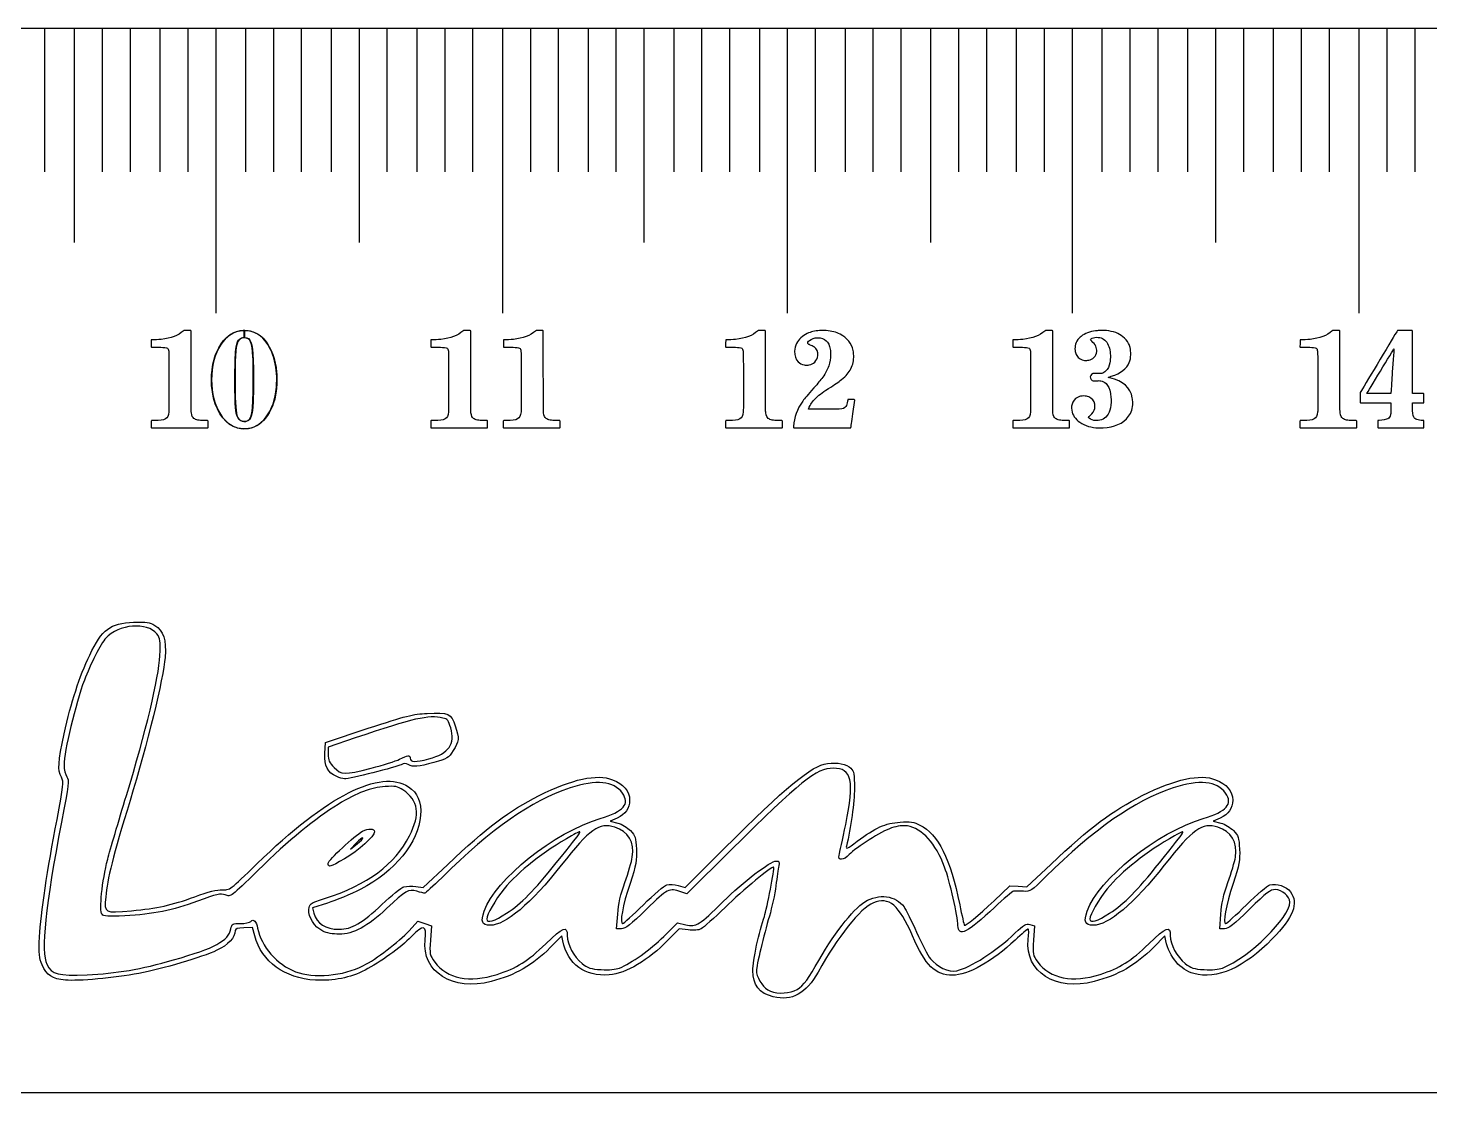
# Model space of a CAD drawing. Extents: x 0.09 to 7.29, y 6.89 to 11.9.
# Drawn here: x 3.78 to 5.712, y 8.774 to 10.241 of the extents above; entities that cross this region are included whole.
import ezdxf

# ---------------------------------------------------------------- set-up
doc = ezdxf.new("R2010")
doc.units = 0
doc.layers.add('Laag_1', color=7, linetype='CONTINUOUS')

msp = doc.modelspace()

# ---------------------------------------------------------------- linework, layer by layer
at = {"layer": 'Laag_1', "color": 1}
msp.add_lwpolyline([(0.104235, 8.773774), (0.104235, 10.240925), (7.257572, 10.240925), (7.257572, 8.773774)], close=True, dxfattribs=at)
at = {"layer": 'Laag_1', "color": 7}
for points in [[(3.802702, 10.240551), (3.802702, 10.042942)], [(3.843764, 10.240551), (3.843764, 9.945422)], [(3.882259, 10.240551), (3.882259, 10.042942)], [(3.920754, 10.240551), (3.920754, 10.042942)], [(3.961816, 10.240551), (3.961816, 10.042942)], [(4.000311, 10.240551), (4.000311, 10.042942)], [(4.038806, 10.240551), (4.038806, 9.8479)], [(4.079867, 10.240551), (4.079867, 10.042942)], [(4.118363, 10.240551), (4.118363, 10.042942)], [(4.156858, 10.240551), (4.156858, 10.042942)], [(4.197919, 10.240551), (4.197919, 10.042942)], [(4.236415, 10.240551), (4.236415, 9.945422)], [(4.274909, 10.240551), (4.274909, 10.042942)], [(4.315971, 10.240551), (4.315971, 10.042942)], [(4.354466, 10.240551), (4.354466, 10.042942)], [(4.392961, 10.240551), (4.392961, 10.042942)], [(4.434022, 10.240551), (4.434022, 9.8479)], [(4.472518, 10.240551), (4.472518, 10.042942)], [(4.511013, 10.240551), (4.511013, 10.042942)], [(4.552075, 10.240551), (4.552075, 10.042942)], [(4.59057, 10.240551), (4.59057, 10.042942)], [(4.629065, 10.240551), (4.629065, 9.945422)], [(4.670126, 10.240551), (4.670126, 10.042942)], [(4.708622, 10.240551), (4.708622, 10.042942)], [(4.747116, 10.240551), (4.747116, 10.042942)], [(4.788178, 10.240551), (4.788178, 10.042942)], [(4.826673, 10.240551), (4.826673, 9.8479)], [(4.865168, 10.240551), (4.865168, 10.042942)], [(4.90623, 10.240551), (4.90623, 10.042942)], [(4.944725, 10.240551), (4.944725, 10.042942)], [(4.98322, 10.240551), (4.98322, 10.042942)], [(5.024281, 10.240551), (5.024281, 9.945422)], [(5.062776, 10.240551), (5.062776, 10.042942)], [(5.101272, 10.240551), (5.101272, 10.042942)], [(5.142333, 10.240551), (5.142333, 10.042942)], [(5.180828, 10.240551), (5.180828, 10.042942)], [(5.219323, 10.240551), (5.219323, 9.8479)], [(5.260385, 10.240551), (5.260385, 10.042942)], [(5.29888, 10.240551), (5.29888, 10.042942)], [(5.337375, 10.240551), (5.337375, 10.042942)], [(5.378436, 10.240551), (5.378436, 10.042942)], [(5.416932, 10.240551), (5.416932, 9.945422)], [(5.455427, 10.240551), (5.455427, 10.042942)], [(5.496488, 10.240551), (5.496488, 10.042942)], [(5.534983, 10.240551), (5.534983, 10.042942)], [(5.573479, 10.240551), (5.573479, 10.042942)], [(5.61454, 10.240551), (5.61454, 9.8479)], [(5.653035, 10.240551), (5.653035, 10.042942)], [(5.69153, 10.240551), (5.69153, 10.042942)]]:
    msp.add_lwpolyline(points, dxfattribs=at)
at = {"layer": 'Laag_1', "color": 3}
for points in [[(4.005023, 9.767935), (4.004989, 9.823606), (4.004681, 9.823925), (4.004374, 9.824244), (3.9997, 9.824233), (3.995015, 9.824233), (3.994103, 9.823424)], [(4.0726, 9.823988), (4.073941, 9.824221), (4.078133, 9.824221), (4.082324, 9.824221), (4.083581, 9.824026)], [(4.076977, 9.81437), (4.078004, 9.814415), (4.078004, 9.819321), (4.078004, 9.824227), (4.076725, 9.824171)], [(4.078993, 9.8242), (4.078343, 9.8242), (4.078343, 9.819296), (4.078343, 9.814392), (4.078882, 9.814392)], [(4.39044, 9.767935), (4.390405, 9.823606), (4.390098, 9.823925), (4.38979, 9.824244), (4.385116, 9.824233), (4.380431, 9.824233), (4.37952, 9.823424)], [(4.490407, 9.767935), (4.490373, 9.823606), (4.490065, 9.823925), (4.489758, 9.824244), (4.485084, 9.824233), (4.480399, 9.824233), (4.479487, 9.823424)], [(4.79672, 9.767935), (4.796686, 9.823606), (4.796378, 9.823925), (4.79607, 9.824244), (4.791397, 9.824233), (4.786712, 9.824233), (4.7858, 9.823424)], [(5.192551, 9.767935), (5.192517, 9.823606), (5.192209, 9.823925), (5.191901, 9.824244), (5.187228, 9.824233), (5.182543, 9.824233), (5.181631, 9.823424)], [(5.588384, 9.767935), (5.58835, 9.823606), (5.588042, 9.823925), (5.587734, 9.824244), (5.583061, 9.824233), (5.578376, 9.824233), (5.577464, 9.823424)], [(5.688411, 9.719373), (5.688411, 9.724377), (5.695963, 9.724377), (5.703516, 9.724377), (5.703833, 9.724683), (5.70415, 9.724989), (5.70415, 9.730944), (5.70415, 9.736911), (5.703889, 9.737149), (5.703629, 9.737398), (5.696043, 9.737421), (5.688468, 9.737455), (5.688434, 9.780525), (5.688411, 9.823607), (5.688105, 9.823924), (5.6878, 9.824241), (5.677722, 9.824241), (5.667634, 9.824241), (5.666603, 9.822509)], [(3.951199, 9.81125), (3.950048, 9.81125), (3.950025, 9.806519), (3.949991, 9.801778), (3.950333, 9.801447), (3.950675, 9.801116), (3.959053, 9.801071)], [(4.078058, 9.814129), (4.076456, 9.814129), (4.075653, 9.813923)], [(4.336615, 9.81125), (4.335464, 9.81125), (4.335441, 9.806519), (4.335407, 9.801778), (4.335749, 9.801447), (4.336091, 9.801116), (4.344469, 9.801071)], [(4.436583, 9.81125), (4.435432, 9.81125), (4.435409, 9.806519), (4.435375, 9.801778), (4.435717, 9.801447), (4.436059, 9.801116), (4.444437, 9.801071)], [(4.742895, 9.81125), (4.741744, 9.81125), (4.741721, 9.806519), (4.741687, 9.801778), (4.742029, 9.801447), (4.742371, 9.801116), (4.750749, 9.801071)], [(5.138726, 9.81125), (5.137575, 9.81125), (5.137552, 9.806519), (5.137518, 9.801778), (5.13786, 9.801447), (5.138202, 9.801116), (5.14658, 9.801071)], [(5.534559, 9.81125), (5.533408, 9.81125), (5.533385, 9.806519), (5.533351, 9.801778), (5.533693, 9.801447), (5.534035, 9.801116), (5.542413, 9.801071)], [(4.122832, 9.766336), (4.122981, 9.764701), (4.122981, 9.756528), (4.122981, 9.748355), (4.122835, 9.746678)], [(5.249913, 9.765025), (5.247996, 9.765025), (5.247241, 9.764653)], [(5.618074, 9.741519), (5.616511, 9.738904), (5.616511, 9.731941), (5.616511, 9.724989), (5.616828, 9.724683), (5.617145, 9.724377), (5.637957, 9.724377), (5.658779, 9.724377), (5.658711, 9.718354)], [(4.917009, 9.709541), (4.919623, 9.728381), (4.91929, 9.728725), (4.918958, 9.729069), (4.914509, 9.729069), (4.91006, 9.729069), (4.910014, 9.728816)], [(5.658745, 9.737772), (5.658745, 9.737398), (5.642158, 9.737398)], [(4.87613, 9.715653), (4.855685, 9.715653), (4.855765, 9.715974)], [(5.241829, 9.704566), (5.241693, 9.705006), (5.242257, 9.705536)], [(3.954197, 9.700113), (3.950435, 9.700113), (3.950127, 9.699794), (3.94982, 9.699475), (3.94982, 9.69504), (3.94982, 9.690606), (3.950127, 9.690287), (3.950435, 9.689968), (3.989031, 9.689968), (4.027627, 9.689968), (4.027935, 9.690287), (4.028242, 9.690606), (4.028242, 9.695052), (4.028242, 9.699497), (4.027935, 9.699794), (4.027616, 9.70009), (4.02317, 9.700147)], [(4.076285, 9.688987), (4.077794, 9.688927), (4.075782, 9.688927)], [(4.080022, 9.68889), (4.077798, 9.688925), (4.0796, 9.688988)], [(4.339613, 9.700113), (4.335851, 9.700113), (4.335544, 9.699794), (4.335236, 9.699475), (4.335236, 9.69504), (4.335236, 9.690606), (4.335544, 9.690287), (4.335851, 9.689968), (4.374447, 9.689968), (4.413043, 9.689968), (4.413351, 9.690287), (4.413659, 9.690606), (4.413659, 9.695052), (4.413659, 9.699497), (4.413351, 9.699794), (4.413032, 9.70009), (4.408586, 9.700147)], [(4.439581, 9.700113), (4.435819, 9.700113), (4.435511, 9.699794), (4.435204, 9.699475), (4.435204, 9.69504), (4.435204, 9.690606), (4.435511, 9.690287), (4.435819, 9.689968), (4.474415, 9.689968), (4.513011, 9.689968), (4.513319, 9.690287), (4.513626, 9.690606), (4.513626, 9.695052), (4.513626, 9.699497), (4.513319, 9.699794), (4.513, 9.70009), (4.508554, 9.700147)], [(4.745893, 9.700113), (4.742132, 9.700113), (4.741824, 9.699794), (4.741516, 9.699475), (4.741516, 9.69504), (4.741516, 9.690606), (4.741824, 9.690287), (4.742132, 9.689968), (4.780728, 9.689968), (4.819324, 9.689968), (4.819631, 9.690287), (4.819939, 9.690606), (4.819939, 9.695052), (4.819939, 9.699497), (4.819631, 9.699794), (4.819312, 9.70009), (4.814867, 9.700147)], [(4.835343, 9.692112), (4.835263, 9.690644), (4.835584, 9.6903), (4.835917, 9.689967), (4.875098, 9.689967), (4.914268, 9.689967), (4.914337, 9.690346)], [(5.141724, 9.700113), (5.137963, 9.700113), (5.137655, 9.699794), (5.137347, 9.699475), (5.137347, 9.69504), (5.137347, 9.690606), (5.137655, 9.690287), (5.137963, 9.689968), (5.176559, 9.689968), (5.215154, 9.689968), (5.215462, 9.690287), (5.21577, 9.690606), (5.21577, 9.695052), (5.21577, 9.699497), (5.215462, 9.699794), (5.215143, 9.70009), (5.210698, 9.700147)], [(5.537557, 9.700113), (5.533796, 9.700113), (5.533488, 9.699794), (5.53318, 9.699475), (5.53318, 9.69504), (5.53318, 9.690606), (5.533488, 9.690287), (5.533796, 9.689968), (5.572392, 9.689968), (5.610987, 9.689968), (5.611295, 9.690287), (5.611603, 9.690606), (5.611603, 9.695052), (5.611603, 9.699497), (5.611295, 9.699794), (5.610976, 9.70009), (5.60653, 9.700147)], [(5.641116, 9.700079), (5.640742, 9.700023), (5.640742, 9.695312), (5.640742, 9.690591), (5.641048, 9.690274), (5.641354, 9.689957), (5.672446, 9.689957), (5.703538, 9.689957), (5.703844, 9.690274), (5.70415, 9.690591), (5.70415, 9.695312), (5.70415, 9.700023), (5.703788, 9.700079)], [(4.189329, 9.241295), (4.190063, 9.256651), (4.249086, 9.276148)], [(4.231256, 9.262867), (4.193752, 9.250127), (4.193752, 9.240322)], [(4.591989, 9.152513), (4.58264, 9.148327), (4.59293, 9.145571)], [(5.42322, 9.152513), (5.413871, 9.148327), (5.424161, 9.145571)], [(4.232407, 9.118023), (4.224493, 9.109807), (4.233601, 9.116828)], [(4.676431, 9.059533), (4.685998, 9.05698), (4.73929, 9.110197)], [(4.749006, 9.108318), (4.688214, 9.04798), (4.679972, 9.050961)], [(4.314819, 9.058113), (4.324922, 9.056758), (4.358322, 9.088282)], [(5.111703, 9.038686), (5.133252, 9.059308), (5.145098, 9.05847), (5.156944, 9.057631), (5.189949, 9.088706)], [(4.192854, 9.035391), (4.172087, 9.028916), (4.174209, 9.021516)], [(4.305391, 8.997259), (4.317429, 9.010226), (4.326894, 9.007102), (4.336359, 9.003979), (4.334884, 8.984078)], [(4.598126, 8.999838), (4.591422, 8.999838), (4.592876, 9.020126)], [(4.656592, 8.989437), (4.675534, 9.008097), (4.686653, 9.005553)], [(5.161194, 9.005836), (5.167608, 9.004226), (5.166124, 8.984202)], [(5.429357, 8.999838), (5.422653, 8.999838), (5.424107, 9.020127)], [(4.092663, 8.990231), (4.089649, 9.001528), (4.077775, 9.001298)], [(4.517253, 8.983332), (4.515775, 8.990188), (4.499974, 8.974151)], [(4.689847, 8.998466), (4.677563, 9.000096), (4.662195, 8.984267)], [(5.348484, 8.983332), (5.347006, 8.990188), (5.331204, 8.974151)]]:
    msp.add_lwpolyline(points, dxfattribs=at)
for points in [[(4.871131, 9.824161)], [(5.25696, 9.82421)], [(5.662856, 9.798743)], [(4.073016, 9.689035)], [(4.080193, 9.699057)], [(4.253253, 9.221292)], [(4.205583, 9.209601)], [(4.241515, 9.125044)], [(4.193839, 9.090216)], [(4.439647, 9.021295)], [(5.270878, 9.021295)], [(4.836314, 8.914676)], [(4.807333, 8.906211)]]:
    msp.add_lwpolyline(points, close=True, dxfattribs=at)
for points in [[(3.994103, 9.823424), (3.987219, 9.817325), (3.977165, 9.813552), (3.963783, 9.812048)], [(4.076725, 9.824171), (4.051426, 9.82308), (4.03324, 9.794673), (4.033239, 9.756247)], [(4.039992, 9.794043), (4.047407, 9.811453), (4.058341, 9.821494), (4.0726, 9.823988)], [(4.106225, 9.810955), (4.099624, 9.819067), (4.089085, 9.824193), (4.078993, 9.8242)], [(4.083581, 9.824026), (4.092988, 9.822571), (4.100753, 9.818159), (4.10655, 9.810976)], [(4.37952, 9.823424), (4.372635, 9.817325), (4.362581, 9.813552), (4.349199, 9.812048)], [(4.479487, 9.823424), (4.472603, 9.817325), (4.462549, 9.813552), (4.449167, 9.812048)], [(4.7858, 9.823424), (4.778915, 9.817325), (4.768862, 9.813552), (4.75548, 9.812048)], [(4.854263, 9.820056), (4.847601, 9.816914), (4.842326, 9.812053), (4.839483, 9.806434)], [(4.871131, 9.824161), (4.864216, 9.823599), (4.859171, 9.822373), (4.854263, 9.820056)], [(4.880304, 9.824127), (4.878859, 9.82423), (4.872277, 9.824264), (4.871131, 9.824161)], [(4.899568, 9.819093), (4.894018, 9.821948), (4.887746, 9.823588), (4.880304, 9.824127)], [(4.917444, 9.796596), (4.915449, 9.806273), (4.909177, 9.814162), (4.899568, 9.819093)], [(5.181631, 9.823424), (5.174746, 9.817325), (5.164693, 9.813552), (5.15131, 9.812048)], [(5.251717, 9.823759), (5.243497, 9.822733), (5.236822, 9.820207), (5.231647, 9.816148)], [(5.25696, 9.82421), (5.254468, 9.824041), (5.252878, 9.823905), (5.251717, 9.823759)], [(5.266488, 9.824007), (5.264796, 9.824165), (5.258324, 9.8243), (5.25696, 9.82421)], [(5.289365, 9.815641), (5.283434, 9.82041), (5.27606, 9.823105), (5.266488, 9.824007)], [(5.577464, 9.823424), (5.570579, 9.817325), (5.560526, 9.813552), (5.547144, 9.812048)], [(5.666603, 9.822509), (5.66469, 9.819327), (5.624052, 9.751483), (5.618074, 9.741519)], [(3.963783, 9.812048), (3.96001, 9.811626), (3.954049, 9.81125), (3.951199, 9.81125)], [(3.959053, 9.801071), (3.96612, 9.801037), (3.967636, 9.800991), (3.968741, 9.800832)], [(3.968741, 9.800832), (3.97044, 9.800581), (3.971637, 9.800262), (3.972343, 9.799851)], [(3.972343, 9.799851), (3.973278, 9.799327), (3.973745, 9.798233), (3.974179, 9.795611)], [(4.065718, 9.786769), (4.066379, 9.79943), (4.067196, 9.804913), (4.068978, 9.808625)], [(4.075653, 9.813923), (4.068516, 9.812096), (4.066336, 9.804828), (4.065756, 9.780923)], [(4.068978, 9.808625), (4.070656, 9.81212), (4.073584, 9.814223), (4.076977, 9.81437)], [(4.090159, 9.787589), (4.089131, 9.808267), (4.086461, 9.814122), (4.078058, 9.814129)], [(4.078882, 9.814392), (4.087051, 9.814392), (4.089533, 9.807835), (4.090581, 9.7835)], [(4.122516, 9.745986), (4.124691, 9.772014), (4.118801, 9.7955), (4.106225, 9.810955)], [(4.10655, 9.810976), (4.115639, 9.799711), (4.121158, 9.784581), (4.122832, 9.766336)], [(4.349199, 9.812048), (4.345426, 9.811626), (4.339465, 9.81125), (4.336615, 9.81125)], [(4.344469, 9.801071), (4.351536, 9.801037), (4.353052, 9.800991), (4.354158, 9.800832)], [(4.354158, 9.800832), (4.355856, 9.800581), (4.357053, 9.800262), (4.35776, 9.799851)], [(4.35776, 9.799851), (4.358694, 9.799327), (4.359162, 9.798233), (4.359595, 9.795611)], [(4.449167, 9.812048), (4.445394, 9.811626), (4.439433, 9.81125), (4.436583, 9.81125)], [(4.444437, 9.801071), (4.451504, 9.801037), (4.45302, 9.800991), (4.454125, 9.800832)], [(4.454125, 9.800832), (4.455824, 9.800581), (4.457021, 9.800262), (4.457727, 9.799851)], [(4.457727, 9.799851), (4.458662, 9.799327), (4.459129, 9.798233), (4.459563, 9.795611)], [(4.75548, 9.812048), (4.751707, 9.811626), (4.745745, 9.81125), (4.742895, 9.81125)], [(4.750749, 9.801071), (4.757816, 9.801037), (4.759332, 9.800991), (4.760438, 9.800832)], [(4.760438, 9.800832), (4.762136, 9.800581), (4.763333, 9.800262), (4.76404, 9.799851)], [(4.76404, 9.799851), (4.764975, 9.799327), (4.765442, 9.798233), (4.765875, 9.795611)], [(4.839483, 9.806434), (4.837808, 9.80312), (4.836971, 9.799692), (4.836822, 9.795632)], [(4.854951, 9.806377), (4.854435, 9.807374), (4.855307, 9.809083), (4.857061, 9.81047)], [(4.856063, 9.805299), (4.855593, 9.805585), (4.855135, 9.806044), (4.854951, 9.806377)], [(4.859733, 9.803602), (4.857875, 9.804427), (4.856224, 9.805196), (4.856063, 9.805299)], [(4.857061, 9.81047), (4.860031, 9.812844), (4.864101, 9.814151), (4.868459, 9.814151)], [(4.863861, 9.801584), (4.863448, 9.801859), (4.86159, 9.802765), (4.859733, 9.803602)], [(4.868791, 9.789761), (4.869284, 9.794646), (4.867358, 9.799267), (4.863861, 9.801584)], [(4.868459, 9.814151), (4.878205, 9.814139), (4.884134, 9.808796), (4.885854, 9.798476)], [(4.885854, 9.798476), (4.886266, 9.796022), (4.88637, 9.794543), (4.88637, 9.791332)], [(5.15131, 9.812048), (5.147538, 9.811626), (5.141576, 9.81125), (5.138726, 9.81125)], [(5.14658, 9.801071), (5.153647, 9.801037), (5.155163, 9.800991), (5.156269, 9.800832)], [(5.156269, 9.800832), (5.157967, 9.800581), (5.159164, 9.800262), (5.159871, 9.799851)], [(5.159871, 9.799851), (5.160806, 9.799327), (5.161273, 9.798233), (5.161706, 9.795611)], [(5.22345, 9.802967), (5.223236, 9.801884), (5.223202, 9.801253), (5.223191, 9.799133)], [(5.223191, 9.799133), (5.223191, 9.796946), (5.223224, 9.796427), (5.223439, 9.795356)], [(5.227182, 9.811649), (5.225265, 9.809067), (5.224081, 9.806327), (5.22345, 9.802967)], [(5.231647, 9.816148), (5.230305, 9.815099), (5.228073, 9.812856), (5.227182, 9.811649)], [(5.246248, 9.809563), (5.244862, 9.81077), (5.244557, 9.811153), (5.244647, 9.811593)], [(5.244647, 9.811593), (5.244794, 9.812404), (5.246564, 9.813611), (5.248503, 9.814242)], [(5.253149, 9.795209), (5.253645, 9.800328), (5.251345, 9.805121), (5.246248, 9.809563)], [(5.248503, 9.814242), (5.250905, 9.81502), (5.254479, 9.815111), (5.257411, 9.814468)], [(5.257411, 9.814468), (5.258809, 9.814175), (5.259677, 9.813859), (5.261075, 9.813171)], [(5.261075, 9.813171), (5.265597, 9.810939), (5.269058, 9.806102), (5.270716, 9.799708)], [(5.270716, 9.799708), (5.272227, 9.793901), (5.272452, 9.785749), (5.271268, 9.779796)], [(5.296987, 9.80618), (5.29516, 9.809879), (5.292657, 9.812991), (5.289365, 9.815641)], [(5.299062, 9.800701), (5.298532, 9.802753), (5.298036, 9.804049), (5.296987, 9.80618)], [(5.30011, 9.790767), (5.300189, 9.794928), (5.299941, 9.797352), (5.299062, 9.800701)], [(5.547144, 9.812048), (5.543371, 9.811626), (5.537409, 9.81125), (5.534559, 9.81125)], [(5.542413, 9.801071), (5.54948, 9.801037), (5.550996, 9.800991), (5.552102, 9.800832)], [(5.552102, 9.800832), (5.5538, 9.800581), (5.554997, 9.800262), (5.555704, 9.799851)], [(5.555704, 9.799851), (5.556639, 9.799327), (5.557106, 9.798233), (5.557539, 9.795611)], [(5.62557, 9.737466), (5.62557, 9.73759), (5.662765, 9.798992), (5.662833, 9.798992)], [(5.662856, 9.798743), (5.662742, 9.798007), (5.660885, 9.77286), (5.660217, 9.762817)], [(5.662833, 9.798992), (5.662867, 9.798992), (5.66289, 9.798879), (5.662856, 9.798743)], [(3.974179, 9.795611), (3.974361, 9.794528), (3.974384, 9.791382), (3.974418, 9.753858)], [(4.033355, 9.766212), (4.034433, 9.777206), (4.036485, 9.785811), (4.039992, 9.794043)], [(4.065596, 9.729682), (4.065241, 9.738585), (4.065328, 9.779277), (4.065718, 9.786769)], [(4.065756, 9.780923), (4.065617, 9.775182), (4.065613, 9.735878), (4.065756, 9.732008)], [(4.090585, 9.755188), (4.090585, 9.774018), (4.090491, 9.780923), (4.090159, 9.787589)], [(4.090581, 9.7835), (4.090836, 9.777624), (4.090902, 9.741023), (4.090672, 9.73316)], [(4.359595, 9.795611), (4.359777, 9.794528), (4.3598, 9.791382), (4.359834, 9.753858)], [(4.459563, 9.795611), (4.459745, 9.794528), (4.459768, 9.791382), (4.459802, 9.753858)], [(4.765875, 9.795611), (4.766058, 9.794528), (4.76608, 9.791382), (4.766115, 9.753858)], [(4.836822, 9.795632), (4.836605, 9.789452), (4.838244, 9.784705), (4.841833, 9.781127)], [(4.841833, 9.781127), (4.844058, 9.778903), (4.846558, 9.777561), (4.84978, 9.776861)], [(4.856878, 9.776804), (4.859893, 9.777412), (4.86245, 9.778753), (4.864514, 9.780795)], [(4.864514, 9.780795), (4.867117, 9.783374), (4.868413, 9.786092), (4.868791, 9.789761)], [(4.88637, 9.791332), (4.886358, 9.785565), (4.88559, 9.780875), (4.883744, 9.775336)], [(4.914291, 9.771495), (4.9171, 9.777125), (4.91835, 9.783042), (4.918167, 9.789956)], [(4.918167, 9.789956), (4.918098, 9.792697), (4.917926, 9.794302), (4.917444, 9.796596)], [(5.161706, 9.795611), (5.161888, 9.794528), (5.161911, 9.791382), (5.161945, 9.753858)], [(5.223439, 9.795356), (5.22389, 9.793157), (5.2246, 9.791353), (5.225649, 9.78973)], [(5.225649, 9.78973), (5.228095, 9.785986), (5.231827, 9.783697), (5.236473, 9.783122)], [(5.236473, 9.783122), (5.237882, 9.782942), (5.241017, 9.783043), (5.242189, 9.783291)], [(5.242189, 9.783291), (5.245019, 9.783911), (5.247241, 9.785118), (5.249327, 9.787159)], [(5.249327, 9.787159), (5.25157, 9.789357), (5.252833, 9.79203), (5.253149, 9.795209)], [(5.271268, 9.779796), (5.270321, 9.775026), (5.268461, 9.77117), (5.265822, 9.768509)], [(5.273241, 9.761101), (5.286479, 9.765408), (5.29445, 9.77152), (5.298058, 9.780134)], [(5.298058, 9.780134), (5.299468, 9.783494), (5.30002, 9.786381), (5.30011, 9.790767)], [(5.557539, 9.795611), (5.557721, 9.794528), (5.557744, 9.791382), (5.557778, 9.753858)], [(4.005263, 9.710885), (4.005069, 9.712184), (4.005058, 9.714874), (4.005023, 9.767935)], [(4.03324, 9.748147), (4.033087, 9.750495), (4.033174, 9.76436), (4.033355, 9.766212)], [(4.390679, 9.710885), (4.390485, 9.712184), (4.390474, 9.714874), (4.39044, 9.767935)], [(4.490647, 9.710885), (4.490453, 9.712184), (4.490442, 9.714874), (4.490407, 9.767935)], [(4.796959, 9.710885), (4.796766, 9.712184), (4.796754, 9.714874), (4.79672, 9.767935)], [(4.84978, 9.776861), (4.851362, 9.776517), (4.85533, 9.776483), (4.856878, 9.776804)], [(4.875534, 9.759914), (4.872277, 9.755499), (4.868998, 9.751532), (4.863436, 9.745282)], [(4.883744, 9.775336), (4.881863, 9.769695), (4.879604, 9.765441), (4.875534, 9.759914)], [(4.901414, 9.756634), (4.907915, 9.761817), (4.91155, 9.766025), (4.914291, 9.771495)], [(5.19279, 9.710885), (5.192596, 9.712184), (5.192585, 9.714874), (5.192551, 9.767935)], [(5.244862, 9.762398), (5.243463, 9.759827), (5.244456, 9.75676), (5.247094, 9.755497)], [(5.247241, 9.764653), (5.246372, 9.764224), (5.245313, 9.763221), (5.244862, 9.762398)], [(5.25422, 9.764867), (5.252901, 9.764957), (5.250961, 9.765025), (5.249913, 9.765025)], [(5.260016, 9.765115), (5.25855, 9.764743), (5.25705, 9.764675), (5.25422, 9.764867)], [(5.265822, 9.768509), (5.264041, 9.766705), (5.262327, 9.765713), (5.260016, 9.765115)], [(5.268889, 9.759556), (5.268416, 9.759556), (5.268754, 9.759748), (5.269678, 9.759996)], [(5.271336, 9.759004), (5.270096, 9.759308), (5.268991, 9.759556), (5.268889, 9.759556)], [(5.269678, 9.759996), (5.27022, 9.760143), (5.271821, 9.760639), (5.273241, 9.761101)], [(5.302219, 9.731593), (5.299738, 9.745485), (5.289579, 9.754505), (5.271336, 9.759004)], [(5.588623, 9.710885), (5.588429, 9.712184), (5.588418, 9.714874), (5.588384, 9.767935)], [(5.660217, 9.762817), (5.659674, 9.754551), (5.658745, 9.738915), (5.658745, 9.737772)], [(3.974418, 9.753858), (3.974441, 9.724301), (3.974418, 9.712925), (3.974327, 9.711968)], [(4.033239, 9.756247), (4.033239, 9.718298), (4.051351, 9.689995), (4.076285, 9.688987)], [(4.057972, 9.694912), (4.044416, 9.703993), (4.034785, 9.724725), (4.03324, 9.748147)], [(4.0796, 9.688988), (4.102498, 9.689779), (4.119731, 9.712669), (4.122516, 9.745986)], [(4.12222, 9.740768), (4.11838, 9.710498), (4.100701, 9.688764), (4.080022, 9.68889)], [(4.080187, 9.699058), (4.088978, 9.700653), (4.090595, 9.709383), (4.090585, 9.755188)], [(4.122835, 9.746678), (4.122612, 9.744134), (4.122448, 9.742567), (4.12222, 9.740768)], [(4.359834, 9.753858), (4.359857, 9.724301), (4.359834, 9.712925), (4.359743, 9.711968)], [(4.459802, 9.753858), (4.459825, 9.724301), (4.459802, 9.712925), (4.459711, 9.711968)], [(4.766115, 9.753858), (4.766137, 9.724301), (4.766115, 9.712925), (4.766023, 9.711968)], [(4.863436, 9.745282), (4.854103, 9.734802), (4.851098, 9.731224), (4.848014, 9.726878)], [(4.872231, 9.736648), (4.875648, 9.739389), (4.878205, 9.741166), (4.883285, 9.744319)], [(4.883285, 9.744319), (4.892757, 9.75019), (4.89677, 9.752919), (4.901414, 9.756634)], [(5.161945, 9.753858), (5.161968, 9.724301), (5.161945, 9.712925), (5.161854, 9.711968)], [(5.247094, 9.755497), (5.248526, 9.754809), (5.250296, 9.754674), (5.253746, 9.75499)], [(5.253746, 9.75499), (5.256069, 9.755204), (5.257163, 9.755204), (5.258629, 9.754979)], [(5.258629, 9.754979), (5.26165, 9.754528), (5.263996, 9.753344), (5.266161, 9.751167)], [(5.266161, 9.751167), (5.269103, 9.748191), (5.271099, 9.743635), (5.272125, 9.737524)], [(5.557778, 9.753858), (5.557801, 9.724301), (5.557778, 9.712925), (5.557687, 9.711968)], [(4.070837, 9.701693), (4.067424, 9.70571), (4.066316, 9.711623), (4.065596, 9.729682)], [(4.065756, 9.732008), (4.066481, 9.711667), (4.067666, 9.705294), (4.071431, 9.701483)], [(4.090672, 9.73316), (4.090026, 9.710868), (4.088529, 9.703646), (4.083874, 9.700363)], [(4.848014, 9.726878), (4.839815, 9.715354), (4.836054, 9.705023), (4.835343, 9.692112)], [(4.855765, 9.715974), (4.856018, 9.717017), (4.857703, 9.720365), (4.859056, 9.722533)], [(4.859056, 9.722533), (4.861923, 9.727108), (4.866693, 9.73221), (4.872231, 9.736648)], [(4.909704, 9.727005), (4.909223, 9.723977), (4.908386, 9.721225), (4.907457, 9.719551)], [(4.910014, 9.728816), (4.909979, 9.728667), (4.909842, 9.727853), (4.909704, 9.727005)], [(5.220135, 9.725358), (5.218613, 9.722336), (5.218094, 9.718333), (5.218703, 9.714285)], [(5.229595, 9.73333), (5.225705, 9.732213), (5.222018, 9.729101), (5.220135, 9.725358)], [(5.234917, 9.734006), (5.232493, 9.734006), (5.231478, 9.733871), (5.229595, 9.73333)], [(5.242189, 9.732755), (5.240024, 9.733645), (5.237927, 9.734006), (5.234917, 9.734006)], [(5.250499, 9.722832), (5.249597, 9.727387), (5.246632, 9.730928), (5.242189, 9.732755)], [(5.250432, 9.716935), (5.250759, 9.71848), (5.250792, 9.721321), (5.250499, 9.722832)], [(5.272881, 9.72971), (5.273151, 9.723745), (5.272587, 9.718412), (5.271268, 9.714274)], [(5.272125, 9.737524), (5.272531, 9.735077), (5.272723, 9.73307), (5.272881, 9.72971)], [(5.302783, 9.724264), (5.302794, 9.727782), (5.302715, 9.728763), (5.302219, 9.731593)], [(5.302523, 9.719303), (5.302749, 9.720712), (5.302783, 9.721389), (5.302783, 9.724264)], [(5.642158, 9.737398), (5.633031, 9.737398), (5.62557, 9.737432), (5.62557, 9.737466)], [(3.969585, 9.702415), (3.966405, 9.700774), (3.962028, 9.700113), (3.954197, 9.700113)], [(3.974327, 9.711968), (3.973825, 9.706884), (3.972309, 9.703829), (3.969585, 9.702415)], [(4.008819, 9.702985), (4.007041, 9.704296), (4.005856, 9.706941), (4.005263, 9.710885)], [(4.014291, 9.700854), (4.011874, 9.701344), (4.010107, 9.702028), (4.008819, 9.702985)], [(4.02317, 9.700147), (4.01844, 9.700204), (4.016821, 9.700341), (4.014291, 9.700854)], [(4.083874, 9.700363), (4.07999, 9.697624), (4.073756, 9.69826), (4.070837, 9.701693)], [(4.071431, 9.701483), (4.073478, 9.699411), (4.076908, 9.698461), (4.080193, 9.699057)], [(4.355001, 9.702415), (4.351821, 9.700774), (4.347444, 9.700113), (4.339613, 9.700113)], [(4.359743, 9.711968), (4.359241, 9.706884), (4.357725, 9.703829), (4.355001, 9.702415)], [(4.394235, 9.702985), (4.392457, 9.704296), (4.391272, 9.706941), (4.390679, 9.710885)], [(4.399707, 9.700854), (4.39729, 9.701344), (4.395523, 9.702028), (4.394235, 9.702985)], [(4.408586, 9.700147), (4.403856, 9.700204), (4.402237, 9.700341), (4.399707, 9.700854)], [(4.454969, 9.702415), (4.451789, 9.700774), (4.447412, 9.700113), (4.439581, 9.700113)], [(4.459711, 9.711968), (4.459209, 9.706884), (4.457693, 9.703829), (4.454969, 9.702415)], [(4.494203, 9.702985), (4.492425, 9.704296), (4.491239, 9.706941), (4.490647, 9.710885)], [(4.499674, 9.700854), (4.497258, 9.701344), (4.495491, 9.702028), (4.494203, 9.702985)], [(4.508554, 9.700147), (4.503824, 9.700204), (4.502205, 9.700341), (4.499674, 9.700854)], [(4.761282, 9.702415), (4.758101, 9.700774), (4.753724, 9.700113), (4.745893, 9.700113)], [(4.766023, 9.711968), (4.765522, 9.706884), (4.764006, 9.703829), (4.761282, 9.702415)], [(4.800516, 9.702985), (4.798738, 9.704296), (4.797552, 9.706941), (4.796959, 9.710885)], [(4.805987, 9.700854), (4.803571, 9.701344), (4.801804, 9.702028), (4.800516, 9.702985)], [(4.814867, 9.700147), (4.810136, 9.700204), (4.808518, 9.700341), (4.805987, 9.700854)], [(4.898306, 9.715767), (4.89732, 9.715698), (4.887906, 9.715653), (4.87613, 9.715653)], [(4.907457, 9.719551), (4.906104, 9.717132), (4.903627, 9.716111), (4.898306, 9.715767)], [(4.914337, 9.690346), (4.91436, 9.690541), (4.915564, 9.699187), (4.917009, 9.709541)], [(5.157112, 9.702415), (5.153932, 9.700774), (5.149555, 9.700113), (5.141724, 9.700113)], [(5.161854, 9.711968), (5.161353, 9.706884), (5.159837, 9.703829), (5.157112, 9.702415)], [(5.196347, 9.702985), (5.194568, 9.704296), (5.193383, 9.706941), (5.19279, 9.710885)], [(5.201818, 9.700854), (5.199401, 9.701344), (5.197635, 9.702028), (5.196347, 9.702985)], [(5.210698, 9.700147), (5.205967, 9.700204), (5.204348, 9.700341), (5.201818, 9.700854)], [(5.218703, 9.714285), (5.219661, 9.707825), (5.22345, 9.7023), (5.230035, 9.697733)], [(5.249293, 9.700304), (5.245809, 9.700913), (5.242325, 9.702897), (5.241829, 9.704566)], [(5.242257, 9.705536), (5.242573, 9.705817), (5.243441, 9.706573), (5.244196, 9.707216)], [(5.244196, 9.707216), (5.247568, 9.710068), (5.249654, 9.713327), (5.250432, 9.716935)], [(5.257321, 9.700484), (5.254818, 9.699966), (5.251627, 9.699898), (5.249293, 9.700304)], [(5.255889, 9.689998), (5.272249, 9.689468), (5.285362, 9.693708), (5.293999, 9.702333)], [(5.271268, 9.714274), (5.26881, 9.706596), (5.264007, 9.701837), (5.257321, 9.700484)], [(5.293999, 9.702333), (5.298769, 9.707092), (5.301463, 9.712447), (5.302523, 9.719303)], [(5.552945, 9.702415), (5.549765, 9.700774), (5.545388, 9.700113), (5.537557, 9.700113)], [(5.557687, 9.711968), (5.557186, 9.706884), (5.55567, 9.703829), (5.552945, 9.702415)], [(5.59218, 9.702985), (5.590401, 9.704296), (5.589216, 9.706941), (5.588623, 9.710885)], [(5.597651, 9.700854), (5.595234, 9.701344), (5.593468, 9.702028), (5.59218, 9.702985)], [(5.60653, 9.700147), (5.6018, 9.700204), (5.600181, 9.700341), (5.597651, 9.700854)], [(5.654579, 9.702706), (5.652246, 9.701494), (5.647581, 9.700521), (5.642554, 9.700204)], [(5.658077, 9.708333), (5.657421, 9.705299), (5.65639, 9.703657), (5.654579, 9.702706)], [(5.658711, 9.718354), (5.658655, 9.712058), (5.658553, 9.710496), (5.658077, 9.708333)], [(5.690053, 9.704948), (5.688785, 9.707575), (5.688411, 9.710802), (5.688411, 9.719373)], [(5.694424, 9.701574), (5.692012, 9.702378), (5.690868, 9.703249), (5.690053, 9.704948)], [(5.702338, 9.700204), (5.699587, 9.700362), (5.69636, 9.700928), (5.694424, 9.701574)], [(4.073019, 9.68901), (4.067588, 9.68984), (4.062655, 9.691775), (4.057972, 9.694912)], [(4.075782, 9.688927), (4.07447, 9.688927), (4.073508, 9.688962), (4.073016, 9.689035)], [(5.230035, 9.697733), (5.236958, 9.69293), (5.245662, 9.690336), (5.255889, 9.689998)], [(5.642554, 9.700204), (5.641965, 9.70017), (5.641308, 9.700113), (5.641116, 9.700079)], [(5.703788, 9.700079), (5.703584, 9.700113), (5.702927, 9.70017), (5.702338, 9.700204)], [(3.865114, 9.376785), (3.882458, 9.412921), (3.892888, 9.42074), (3.925692, 9.422197)], [(3.957778, 9.406171), (3.944475, 9.423008), (3.904939, 9.41973), (3.887223, 9.400322)], [(3.925692, 9.422197), (3.943624, 9.422994), (3.947754, 9.422396), (3.954737, 9.418006)], [(3.954737, 9.418006), (3.967132, 9.410211), (3.970878, 9.398626), (3.968993, 9.373916)], [(3.887223, 9.400322), (3.880926, 9.393423), (3.865767, 9.363605), (3.857807, 9.342461)], [(3.961961, 9.376105), (3.962969, 9.397257), (3.962574, 9.400102), (3.957778, 9.406171)], [(3.830035, 9.26869), (3.83954, 9.312117), (3.850947, 9.347267), (3.865114, 9.376785)], [(3.915819, 9.183762), (3.942529, 9.270808), (3.960516, 9.345788), (3.961961, 9.376105)], [(3.968993, 9.373916), (3.966777, 9.344873), (3.944515, 9.25371), (3.920881, 9.176905)], [(3.857807, 9.342461), (3.845472, 9.309693), (3.829781, 9.244182), (3.829781, 9.22545)], [(4.352121, 9.290355), (4.331844, 9.294777), (4.311731, 9.290202), (4.231256, 9.262867)], [(4.249086, 9.276148), (4.300901, 9.293264), (4.310811, 9.295779), (4.330241, 9.296749)], [(4.330241, 9.296749), (4.359652, 9.298218), (4.36377, 9.296401), (4.369058, 9.279626)], [(4.332701, 9.234107), (4.360123, 9.241449), (4.36926, 9.254418), (4.36275, 9.276766)], [(4.36275, 9.276766), (4.35981, 9.286862), (4.358096, 9.289052), (4.352121, 9.290355)], [(4.369058, 9.279626), (4.374716, 9.261677), (4.374448, 9.258408), (4.366262, 9.245501)], [(3.826168, 9.208729), (3.820773, 9.219164), (3.821431, 9.229381), (3.830035, 9.26869)], [(4.205583, 9.209601), (4.19312, 9.215185), (4.188511, 9.224173), (4.189329, 9.241295)], [(4.193752, 9.240322), (4.193752, 9.23245), (4.195401, 9.228868), (4.202114, 9.222156)], [(4.29236, 9.233589), (4.303551, 9.239298), (4.306878, 9.239594), (4.306878, 9.234878)], [(4.366262, 9.245501), (4.359665, 9.235098), (4.35807, 9.234115), (4.339529, 9.229035)], [(3.829781, 9.22545), (3.829781, 9.219641), (3.831479, 9.212464), (3.833553, 9.209502)], [(4.095923, 9.089733), (4.192088, 9.183216), (4.266262, 9.220893), (4.304423, 9.195639)], [(4.202114, 9.222156), (4.212471, 9.211799), (4.215449, 9.211748), (4.253253, 9.221292)], [(4.294469, 9.22603), (4.288567, 9.222872), (4.222459, 9.206365), (4.216361, 9.206527)], [(4.253253, 9.221292), (4.26959, 9.225417), (4.287187, 9.23095), (4.29236, 9.233589)], [(4.304257, 9.226177), (4.30094, 9.227952), (4.297979, 9.227908), (4.294469, 9.22603)], [(4.339529, 9.229035), (4.317465, 9.222988), (4.31117, 9.222477), (4.304257, 9.226177)], [(4.306878, 9.234878), (4.306878, 9.229349), (4.314122, 9.229133), (4.332701, 9.234107)], [(4.73929, 9.110197), (4.824253, 9.19504), (4.860523, 9.224951), (4.881918, 9.227821)], [(4.889921, 9.221171), (4.866989, 9.221171), (4.844825, 9.20342), (4.749006, 9.108318)], [(4.881918, 9.227821), (4.89533, 9.22962), (4.908646, 9.226843), (4.914454, 9.221035)], [(4.907213, 9.143704), (4.919614, 9.203989), (4.915778, 9.221171), (4.889921, 9.221171)], [(4.914454, 9.221035), (4.9185, 9.216988), (4.919235, 9.212757), (4.919235, 9.1935)], [(3.820094, 9.150444), (3.829275, 9.198037), (3.829681, 9.201936), (3.826168, 9.208729)], [(3.833553, 9.209502), (3.837014, 9.204562), (3.836411, 9.199378), (3.826268, 9.146859)], [(4.216361, 9.206527), (4.214071, 9.206587), (4.20922, 9.207972), (4.205583, 9.209601)], [(4.484784, 9.183486), (4.530051, 9.206244), (4.564219, 9.213637), (4.585886, 9.205363)], [(4.599406, 9.186917), (4.587555, 9.203559), (4.563175, 9.20595), (4.527345, 9.193983)], [(4.585886, 9.205363), (4.600428, 9.199809), (4.609368, 9.189112), (4.609368, 9.177264)], [(5.316015, 9.183486), (5.361282, 9.206244), (5.39545, 9.213637), (5.417117, 9.205363)], [(5.430637, 9.186917), (5.418786, 9.20356), (5.394405, 9.205951), (5.358576, 9.193984)], [(5.417117, 9.205363), (5.431659, 9.199809), (5.440598, 9.189112), (5.440598, 9.177264)], [(3.889926, 9.09573), (3.893256, 9.10859), (3.904908, 9.148204), (3.915819, 9.183762)], [(4.272449, 9.195877), (4.252339, 9.194394), (4.234313, 9.187565), (4.207483, 9.171265)], [(4.296815, 9.191284), (4.289536, 9.196297), (4.286332, 9.196901), (4.272449, 9.195877)], [(4.305851, 9.127949), (4.321226, 9.158193), (4.31865, 9.176247), (4.296815, 9.191284)], [(4.304423, 9.195639), (4.317261, 9.187143), (4.3224, 9.175015), (4.321193, 9.156058)], [(4.527345, 9.193983), (4.472845, 9.17578), (4.420132, 9.138951), (4.350376, 9.07034)], [(4.358322, 9.088282), (4.413364, 9.140231), (4.442749, 9.162353), (4.484784, 9.183486)], [(4.56879, 9.151993), (4.601281, 9.161748), (4.610135, 9.171849), (4.599406, 9.186917)], [(4.919235, 9.1935), (4.919235, 9.174652), (4.914327, 9.139152), (4.908196, 9.113657)], [(5.358576, 9.193984), (5.304358, 9.175875), (5.249904, 9.137904), (5.182758, 9.071387)], [(5.189949, 9.088706), (5.244892, 9.140437), (5.274168, 9.162448), (5.316015, 9.183486)], [(5.400021, 9.151993), (5.432511, 9.161749), (5.441366, 9.171849), (5.430637, 9.186917)], [(3.920881, 9.176905), (3.897045, 9.099439), (3.889356, 9.069014), (3.887258, 9.043861)], [(4.207483, 9.171265), (4.176502, 9.152443), (4.139306, 9.121843), (4.097093, 9.08045)], [(4.609368, 9.177264), (4.609368, 9.165694), (4.603837, 9.157817), (4.591989, 9.152513)], [(5.440598, 9.177264), (5.440598, 9.165694), (5.435068, 9.157817), (5.42322, 9.152513)], [(3.796124, 8.988666), (3.797873, 9.021347), (3.806756, 9.081301), (3.820094, 9.150444)], [(3.826268, 9.146859), (3.804192, 9.03254), (3.79755, 8.967801), (3.806186, 8.951101)], [(4.321193, 9.156058), (4.318856, 9.119358), (4.285575, 9.078419), (4.238732, 9.054622)], [(4.408897, 9.024316), (4.424428, 9.068332), (4.505338, 9.132941), (4.56879, 9.151993)], [(4.508312, 9.090751), (4.547963, 9.14024), (4.546415, 9.137501), (4.529329, 9.127941)], [(4.588919, 9.139956), (4.567499, 9.146818), (4.554501, 9.137604), (4.515105, 9.087627)], [(4.613082, 9.098751), (4.616183, 9.119431), (4.60767, 9.133949), (4.588919, 9.139956)], [(4.59293, 9.145571), (4.598589, 9.144055), (4.606521, 9.139365), (4.610555, 9.135149)], [(4.898077, 9.101282), (4.898929, 9.104325), (4.90304, 9.123415), (4.907213, 9.143704)], [(4.923125, 9.120495), (4.947925, 9.139266), (4.961917, 9.145518), (4.982085, 9.146841)], [(4.992207, 9.141653), (4.986762, 9.142536), (4.978316, 9.141461), (4.970343, 9.138874)], [(4.982085, 9.146841), (4.996273, 9.147772), (5.00125, 9.147057), (5.009369, 9.142913)], [(5.043583, 9.084682), (5.031021, 9.117992), (5.012679, 9.13833), (4.992207, 9.141653)], [(5.009369, 9.142913), (5.034813, 9.129933), (5.051535, 9.096491), (5.06431, 9.033038)], [(5.240128, 9.024317), (5.255658, 9.068333), (5.336569, 9.132942), (5.400021, 9.151993)], [(5.339543, 9.090751), (5.379194, 9.14024), (5.377646, 9.137501), (5.36056, 9.127941)], [(5.420149, 9.139957), (5.398729, 9.146819), (5.385731, 9.137604), (5.346336, 9.087627)], [(5.444313, 9.098751), (5.447414, 9.119432), (5.438901, 9.133949), (5.420149, 9.139957)], [(5.424161, 9.145571), (5.42982, 9.144055), (5.437751, 9.139365), (5.441786, 9.135149)], [(4.188834, 9.041505), (4.248544, 9.060959), (4.285781, 9.088467), (4.305851, 9.127949)], [(4.193839, 9.090216), (4.193919, 9.094363), (4.230343, 9.128275), (4.241286, 9.134396)], [(4.257693, 9.133751), (4.257693, 9.127426), (4.235467, 9.107319), (4.216285, 9.096288)], [(4.241515, 9.125044), (4.240858, 9.125701), (4.236759, 9.122541), (4.232407, 9.118023)], [(4.233601, 9.116828), (4.238611, 9.12069), (4.242172, 9.124387), (4.241515, 9.125044)], [(4.241286, 9.134396), (4.248943, 9.138678), (4.257693, 9.138334), (4.257693, 9.133751)], [(4.529329, 9.127941), (4.490814, 9.10639), (4.455832, 9.078951), (4.436447, 9.055086)], [(4.610555, 9.135149), (4.617057, 9.128357), (4.617994, 9.125463), (4.618788, 9.109724)], [(4.970343, 9.138874), (4.956354, 9.13433), (4.921764, 9.112528), (4.912043, 9.102128)], [(5.36056, 9.127941), (5.322044, 9.10639), (5.287063, 9.078951), (5.267678, 9.055086)], [(5.441786, 9.135149), (5.448287, 9.128357), (5.449224, 9.125463), (5.450019, 9.109724)], [(4.618788, 9.109724), (4.619572, 9.094205), (4.618451, 9.088247), (4.6099, 9.062501)], [(4.912043, 9.102128), (4.904344, 9.09389), (4.895863, 9.093376), (4.898077, 9.101282)], [(4.908196, 9.113657), (4.907093, 9.10907), (4.909467, 9.110157), (4.923125, 9.120495)], [(5.450019, 9.109724), (5.450803, 9.094205), (5.449681, 9.088247), (5.441131, 9.062501)], [(3.88215, 9.019869), (3.878022, 9.024843), (3.882248, 9.066082), (3.889926, 9.09573)], [(4.047833, 9.053608), (4.058005, 9.052982), (4.058504, 9.053357), (4.095923, 9.089733)], [(4.216285, 9.096288), (4.196121, 9.084695), (4.193715, 9.084044), (4.193839, 9.090216)], [(4.515105, 9.087627), (4.473202, 9.034469), (4.438143, 9.004832), (4.417096, 9.004779)], [(4.439647, 9.021295), (4.46043, 9.03497), (4.477255, 9.051988), (4.508312, 9.090751)], [(4.602852, 9.063891), (4.60754, 9.076802), (4.612143, 9.092489), (4.613082, 9.098751)], [(4.738517, 9.037595), (4.765481, 9.064331), (4.803447, 9.093289), (4.811537, 9.093289)], [(4.807881, 9.08496), (4.80595, 9.086891), (4.765086, 9.052974), (4.740938, 9.029397)], [(4.795046, 9.017053), (4.798847, 9.027725), (4.809381, 9.083459), (4.807881, 9.08496)], [(4.814984, 9.086526), (4.81424, 9.082807), (4.812424, 9.070523), (4.810949, 9.059229)], [(4.811537, 9.093289), (4.815461, 9.093289), (4.81609, 9.092056), (4.814984, 9.086526)], [(5.061872, 9.00467), (5.061872, 9.01676), (5.050598, 9.066081), (5.043583, 9.084682)], [(5.346336, 9.087627), (5.304433, 9.034469), (5.269374, 9.004833), (5.248327, 9.004779)], [(5.270878, 9.021295), (5.291661, 9.03497), (5.308486, 9.051988), (5.339543, 9.090751)], [(5.434083, 9.063891), (5.43877, 9.076803), (5.443374, 9.09249), (5.444313, 9.098751)], [(4.097093, 9.08045), (4.059796, 9.043878), (4.059707, 9.043811), (4.051918, 9.046505)], [(4.350376, 9.07034), (4.338456, 9.058615), (4.327942, 9.049029), (4.327013, 9.049036)], [(4.592876, 9.020126), (4.593892, 9.034298), (4.5969, 9.047494), (4.602852, 9.063891)], [(5.182758, 9.071387), (5.163186, 9.051998), (5.161793, 9.051102), (5.152027, 9.05161)], [(5.424107, 9.020127), (5.425122, 9.034298), (5.42813, 9.047494), (5.434083, 9.063891)], [(5.49176, 9.060497), (5.501282, 9.062887), (5.514622, 9.058321), (5.520244, 9.050748)], [(3.887258, 9.043861), (3.885356, 9.021057), (3.884825, 9.021342), (3.9227, 9.024784)], [(3.9227, 9.024784), (3.958562, 9.028042), (3.97757, 9.032257), (4.009997, 9.044141)], [(4.009997, 9.044141), (4.02911, 9.051145), (4.040705, 9.054046), (4.047833, 9.053608)], [(4.051918, 9.046505), (4.045034, 9.048887), (4.040539, 9.047881), (4.013799, 9.037973)], [(4.238732, 9.054622), (4.224921, 9.047606), (4.204276, 9.038952), (4.192854, 9.035391)], [(4.268043, 9.033454), (4.281175, 9.045995), (4.294798, 9.056979), (4.298318, 9.057862)], [(4.316136, 9.051601), (4.30412, 9.054939), (4.300928, 9.053134), (4.274451, 9.028019)], [(4.298318, 9.057862), (4.301837, 9.058746), (4.309262, 9.058859), (4.314819, 9.058113)], [(4.327013, 9.049036), (4.326083, 9.049036), (4.321189, 9.050198), (4.316136, 9.051601)], [(4.436447, 9.055086), (4.42379, 9.039504), (4.412627, 9.019864), (4.412627, 9.013179)], [(4.6099, 9.062501), (4.599819, 9.032144), (4.595269, 9.007216), (4.599811, 9.007216)], [(4.628385, 9.033094), (4.642722, 9.047327), (4.657244, 9.059673), (4.660657, 9.060529)], [(4.679972, 9.050961), (4.66418, 9.056671), (4.66171, 9.055418), (4.632514, 9.026889)], [(4.660657, 9.060529), (4.664071, 9.061386), (4.671169, 9.060938), (4.676431, 9.059533)], [(4.810949, 9.059229), (4.809473, 9.047935), (4.805445, 9.029122), (4.801996, 9.017422)], [(4.933758, 9.037108), (4.952479, 9.048981), (4.976375, 9.045828), (4.987619, 9.030001)], [(4.999243, 8.990307), (4.980728, 9.032923), (4.966733, 9.044715), (4.945297, 9.035758)], [(5.138593, 9.051812), (5.13683, 9.051631), (5.124985, 9.041572), (5.112271, 9.029459)], [(5.152027, 9.05161), (5.146401, 9.051903), (5.140355, 9.051994), (5.138593, 9.051812)], [(5.267678, 9.055086), (5.255021, 9.039504), (5.243857, 9.019864), (5.243857, 9.013179)], [(5.441131, 9.062501), (5.431049, 9.032144), (5.4265, 9.007216), (5.431041, 9.007216)], [(5.459615, 9.033094), (5.473952, 9.047327), (5.488417, 9.059659), (5.49176, 9.060497)], [(5.499326, 9.053942), (5.492593, 9.053942), (5.487349, 9.049955), (5.463745, 9.02689)], [(5.520244, 9.050748), (5.531737, 9.035264), (5.524182, 9.015733), (5.495198, 8.986002)], [(5.519295, 9.036741), (5.519295, 9.04465), (5.508508, 9.053942), (5.499326, 9.053942)], [(4.013799, 9.037973), (3.978901, 9.025043), (3.953318, 9.019913), (3.91337, 9.017834)], [(4.186423, 8.996767), (4.174849, 9.002583), (4.166264, 9.015819), (4.167199, 9.026409)], [(4.167199, 9.026409), (4.167912, 9.034489), (4.168447, 9.034862), (4.188834, 9.041505)], [(4.274451, 9.028019), (4.248025, 9.002953), (4.228627, 8.992458), (4.20873, 8.992464)], [(4.208801, 8.999271), (4.226371, 8.999271), (4.241225, 9.007842), (4.268043, 9.033454)], [(4.417096, 9.004779), (4.405797, 9.004744), (4.403731, 9.009672), (4.408897, 9.024316)], [(4.632514, 9.026889), (4.610979, 9.005846), (4.603341, 8.999838), (4.598126, 8.999838)], [(4.599811, 9.007216), (4.60119, 9.007216), (4.614048, 9.018861), (4.628385, 9.033094)], [(4.686653, 9.005553), (4.701202, 9.002224), (4.705559, 9.004916), (4.738517, 9.037595)], [(4.740938, 9.029397), (4.726059, 9.014871), (4.711241, 9.001602), (4.708008, 8.999911)], [(4.865305, 8.948194), (4.890178, 8.99232), (4.915979, 9.025833), (4.933758, 9.037108)], [(4.945297, 9.035758), (4.927442, 9.028298), (4.895915, 8.98884), (4.869054, 8.940337)], [(4.987619, 9.030001), (4.990276, 9.026261), (4.998078, 9.010621), (5.004956, 8.995246)], [(5.112271, 9.029459), (5.075448, 8.994381), (5.061872, 8.987703), (5.061872, 9.00467)], [(5.06431, 9.033038), (5.067306, 9.01816), (5.070166, 9.005556), (5.070666, 9.005029)], [(5.070666, 9.005029), (5.072279, 9.003329), (5.089608, 9.017542), (5.111703, 9.038686)], [(5.248327, 9.004779), (5.237028, 9.004745), (5.234962, 9.009673), (5.240128, 9.024317)], [(5.426502, 8.945896), (5.463944, 8.960879), (5.519295, 9.015069), (5.519295, 9.036741)], [(5.463745, 9.02689), (5.44221, 9.005846), (5.434572, 8.999838), (5.429357, 8.999838)], [(5.431041, 9.007216), (5.43242, 9.007216), (5.445279, 9.018861), (5.459615, 9.033094)], [(3.91337, 9.017834), (3.890523, 9.016645), (3.8845, 9.017037), (3.88215, 9.019869)], [(4.05975, 8.999966), (4.061239, 9.006744), (4.062098, 9.007215), (4.072952, 9.007215)], [(4.072952, 9.007215), (4.079337, 9.007215), (4.085793, 9.008447), (4.087298, 9.009952)], [(4.087298, 9.009952), (4.091399, 9.014054), (4.094625, 9.010793), (4.096534, 9.000615)], [(4.174209, 9.021516), (4.178377, 9.006981), (4.190367, 8.999271), (4.208801, 8.999271)], [(4.327549, 8.984752), (4.329862, 9.005197), (4.32531, 9.006267), (4.30859, 8.989205)], [(4.412627, 9.013179), (4.412627, 9.007285), (4.423162, 9.01045), (4.439647, 9.021295)], [(4.779066, 8.942442), (4.779066, 8.955469), (4.788024, 8.99734), (4.795046, 9.017053)], [(4.801996, 9.017422), (4.794351, 8.991484), (4.78408, 8.948628), (4.78402, 8.942416)], [(5.140911, 8.994237), (5.152631, 9.005399), (5.155774, 9.007196), (5.161194, 9.005836)], [(5.243857, 9.013179), (5.243857, 9.007285), (5.254393, 9.01045), (5.270878, 9.021295)], [(3.7997, 8.95014), (3.795262, 8.960172), (3.794842, 8.964701), (3.796124, 8.988666)], [(3.98075, 8.957026), (4.038387, 8.973521), (4.056051, 8.983123), (4.05975, 8.999966)], [(4.065877, 8.997379), (4.065817, 8.988209), (4.055576, 8.977234), (4.040604, 8.970293)], [(4.077775, 9.001298), (4.068974, 9.001127), (4.065895, 9.000113), (4.065877, 8.997379)], [(4.176243, 8.929169), (4.133952, 8.931474), (4.102139, 8.954716), (4.092663, 8.990231)], [(4.096534, 9.000615), (4.101153, 8.975991), (4.123677, 8.950222), (4.148796, 8.940824)], [(4.20873, 8.992464), (4.200551, 8.992464), (4.191515, 8.994209), (4.186423, 8.996767)], [(4.242483, 8.949192), (4.259472, 8.957801), (4.291428, 8.982218), (4.305391, 8.997259)], [(4.30859, 8.989205), (4.293802, 8.974115), (4.265143, 8.95337), (4.244782, 8.943017)], [(4.493755, 8.979176), (4.517989, 9.002537), (4.523258, 9.004573), (4.523363, 8.990615)], [(4.523363, 8.990615), (4.523457, 8.978275), (4.532461, 8.961338), (4.543819, 8.952146)], [(4.595271, 8.945882), (4.611483, 8.952344), (4.638203, 8.971323), (4.656592, 8.989437)], [(4.708008, 8.999911), (4.704162, 8.997899), (4.697884, 8.9974), (4.689847, 8.998466)], [(5.054384, 8.935898), (5.030671, 8.935898), (5.017039, 8.949349), (4.999243, 8.990307)], [(5.004956, 8.995246), (5.011834, 8.97987), (5.020417, 8.963415), (5.02403, 8.958679)], [(5.060149, 8.942182), (5.079313, 8.946329), (5.114264, 8.968857), (5.140911, 8.994237)], [(5.158814, 8.999839), (5.157897, 8.999839), (5.149776, 8.992886), (5.140769, 8.984389)], [(5.158814, 8.985049), (5.159734, 8.993184), (5.159736, 8.999839), (5.158814, 8.999839)], [(5.324985, 8.979176), (5.34922, 9.002538), (5.354489, 9.004574), (5.354594, 8.990616)], [(5.354594, 8.990616), (5.354688, 8.978275), (5.363692, 8.961339), (5.37505, 8.952147)], [(5.495198, 8.986002), (5.456451, 8.946255), (5.41876, 8.929613), (5.38697, 8.938215)], [(4.040604, 8.970293), (4.019837, 8.960665), (3.964589, 8.94431), (3.933071, 8.938459)], [(4.418477, 8.927316), (4.365507, 8.913519), (4.322559, 8.940648), (4.327549, 8.984752)], [(4.334884, 8.984078), (4.333452, 8.964767), (4.333627, 8.963879), (4.340822, 8.954059)], [(4.499974, 8.974151), (4.476417, 8.950245), (4.451475, 8.93591), (4.418477, 8.927316)], [(4.42664, 8.937103), (4.453647, 8.945724), (4.469109, 8.955417), (4.493755, 8.979176)], [(4.581159, 8.936526), (4.547361, 8.933843), (4.524278, 8.950749), (4.517253, 8.983332)], [(4.662195, 8.984267), (4.635182, 8.956444), (4.60452, 8.938381), (4.581159, 8.936526)], [(5.140769, 8.984389), (5.110091, 8.955448), (5.075262, 8.935898), (5.054384, 8.935898)], [(5.249707, 8.927316), (5.196557, 8.913472), (5.153789, 8.940637), (5.158814, 8.985049)], [(5.166124, 8.984202), (5.164681, 8.964748), (5.16485, 8.963891), (5.172053, 8.954059)], [(5.331204, 8.974151), (5.307648, 8.950245), (5.282706, 8.935911), (5.249707, 8.927316)], [(5.257871, 8.937104), (5.284878, 8.945725), (5.30034, 8.955418), (5.324985, 8.979176)], [(5.38697, 8.938215), (5.368429, 8.943232), (5.353308, 8.960958), (5.348484, 8.983332)], [(3.831628, 8.92923), (3.813573, 8.930867), (3.806044, 8.935798), (3.7997, 8.95014)], [(3.806186, 8.951101), (3.813466, 8.937025), (3.821309, 8.934984), (3.861709, 8.936658)], [(3.861709, 8.936658), (3.901404, 8.938303), (3.936033, 8.944228), (3.98075, 8.957026)], [(4.148796, 8.940824), (4.174149, 8.931339), (4.214333, 8.934927), (4.242483, 8.949192)], [(4.340822, 8.954059), (4.357549, 8.931225), (4.388853, 8.92504), (4.42664, 8.937103)], [(4.543819, 8.952146), (4.551737, 8.945737), (4.555568, 8.944509), (4.570202, 8.943682)], [(4.836314, 8.914677), (4.846842, 8.919162), (4.852868, 8.92613), (4.865305, 8.948194)], [(5.02403, 8.958679), (5.032469, 8.947615), (5.049439, 8.939864), (5.060149, 8.942182)], [(5.172053, 8.954059), (5.18878, 8.931225), (5.220083, 8.925041), (5.257871, 8.937104)], [(5.37505, 8.952147), (5.382968, 8.945738), (5.386798, 8.944509), (5.401433, 8.943682)], [(3.933071, 8.938459), (3.898883, 8.932113), (3.849441, 8.927615), (3.831628, 8.92923)], [(4.244782, 8.943017), (4.223769, 8.932332), (4.201346, 8.927802), (4.176243, 8.929169)], [(4.570202, 8.943682), (4.58067, 8.94309), (4.590411, 8.943946), (4.595271, 8.945882)], [(4.807339, 8.906211), (4.788158, 8.910839), (4.77908, 8.922473), (4.779066, 8.942442)], [(4.78402, 8.942416), (4.783939, 8.934255), (4.792024, 8.920661), (4.799764, 8.915941)], [(4.869054, 8.940337), (4.852525, 8.910492), (4.833404, 8.899919), (4.807333, 8.906211)], [(5.401433, 8.943682), (5.411938, 8.943089), (5.421625, 8.943944), (5.426502, 8.945896)], [(4.799764, 8.915941), (4.80872, 8.91048), (4.825132, 8.909912), (4.836314, 8.914676)]]:
    msp.add_open_spline(points, degree=3, dxfattribs=at)

doc.saveas('drawing.dxf')
